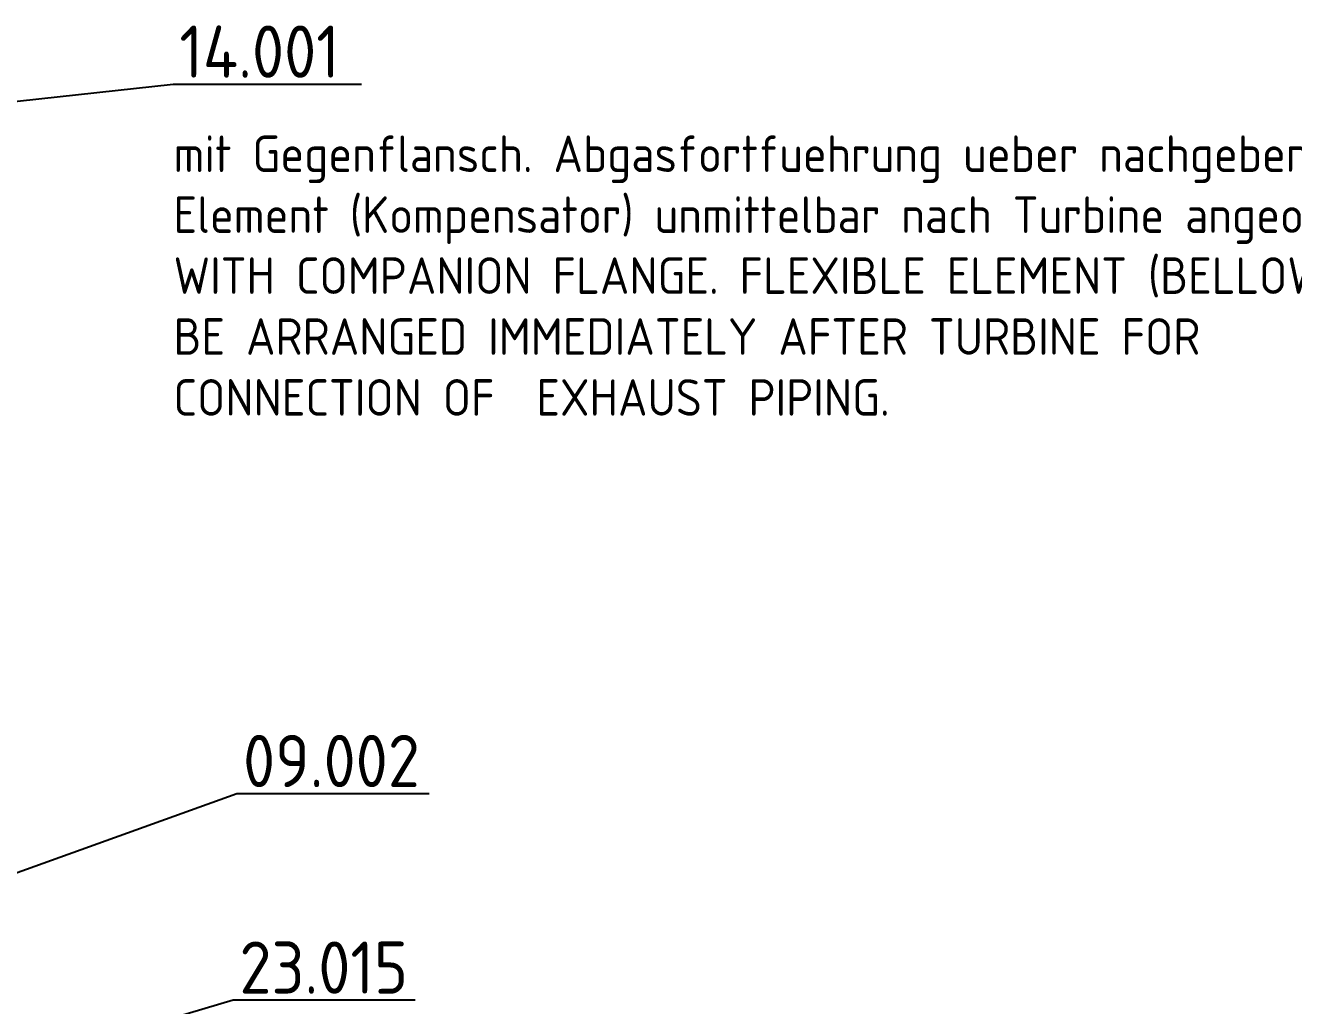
# Model space of a CAD drawing. Extents: x 138 to 6334, y 107 to 3959.
# Drawn here: x 2335 to 2942, y 1110 to 1579 of the extents above; entities that cross this region are included whole.
import ezdxf

# ---------------------------------------------------------------- set-up
doc = ezdxf.new("R2010")
doc.units = 0
for name, color, linetype in [('5', 3, 'CONTINUOUS'), ('6', 2, 'CONTINUOUS'), ('RASTER-6', 2, 'CONTINUOUS')]:
    doc.layers.add(name, color=color, linetype=linetype)
doc.styles.get("Standard").update_dxf_attribs({"font": 'geniso.shx'})

msp = doc.modelspace()

# ---------------------------------------------------------------- linework, layer by layer
at = {"layer": '5'}
for points in [[(2176.090923, 1525.794708, 1), (2166.15046, 1524.705123, 1), (2176.090923, 1525.794708), (2405.726863, 1550.965364), (2495.823678, 1550.965364)], [(2006.705554, 1056.763484, 1), (1997.296035, 1053.378082, 1), (2006.705554, 1056.763484), (2436.18261, 1211.282802), (2528.29113, 1211.282802)], [(2112.733315, 1016.576533, 1), (2103.148992, 1013.723335, 1), (2112.733315, 1016.576533), (2434.445933, 1112.348524), (2521.616309, 1112.348524)]]:
    msp.add_lwpolyline(points, format="xyb", dxfattribs=at)

# ---------------------------------------------------------------- texts
at = {"layer": '6', "color": 7}
for s, p in [('09.002', (2439.18261, 1214.282802)), ('23.015', (2437.445933, 1115.348524))]:
    msp.add_text(s, height=25, dxfattribs=at).set_placement(p)
at = {"layer": 'RASTER-6', "color": 7}
msp.add_text('14.001', height=25, dxfattribs=at).set_placement((2408.726863, 1553.965364))
at = {"layer": 'RASTER-6', "insert": (2405.904173, 1526.309183), "char_height": 17.5, "width": 604.64727, "attachment_point": 1}
msp.add_mtext('{mit Gegenflansch. Abgasfortfuehrung ueber nachgebendes Element (Kompensator) unmittelbar nach Turbine angeordnet.}\\P{WITH COMPANION FLANGE. FLEXIBLE ELEMENT (BELLOWS) TO BE ARRANGED IMMEDIATELY AFTER TURBINE FOR CONNECTION OF  EXHAUST PIPING.}', dxfattribs=at)

doc.saveas('drawing.dxf')
